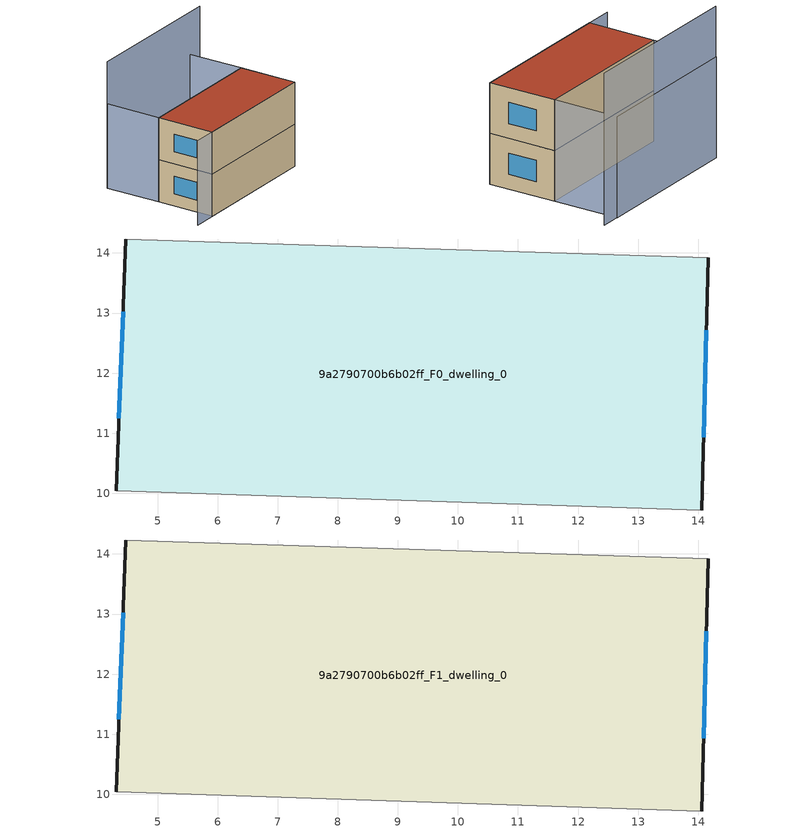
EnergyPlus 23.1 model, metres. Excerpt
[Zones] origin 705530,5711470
9a2790700b6b02ff_F0_dwelling_0
 floor ground (EU_floor_Construction): 14.17,13.92 14.06,9.72 4.31,10.04 4.47,14.23 z0
 wall outside (EU_wall_Construction): 14.06,9.72 14.17,13.92 / 4.47,14.23 4.31,10.04 z0:3
 wall adiabatic (EU_wall_Construction): 14.17,13.92 4.47,14.23 / 4.31,10.04 14.06,9.72 z0:3
 window (EU_Window_Construction): 14.09,10.94 14.14,12.71 / 4.43,13.02 4.36,11.25 z0.87:2.13
9a2790700b6b02ff_F1_dwelling_0
 floor to 9a2790700b6b02ff_F0_dwelling_0 (EU_floor_Construction): 14.17,13.92 14.06,9.72 4.31,10.04 4.47,14.23 z3
 wall outside (EU_wall_Construction): 14.06,9.72 14.17,13.92 / 4.47,14.23 4.31,10.04 z3:6
 wall adiabatic (EU_wall_Construction): 14.17,13.92 4.47,14.23 / 4.31,10.04 14.06,9.72 z3:6
 window (EU_Window_Construction): 14.09,10.94 14.14,12.71 / 4.43,13.02 4.36,11.25 z3.87:5.13
 roof outside (EU_roof_Construction): 14.06,9.72 14.17,13.92 4.47,14.23 4.31,10.04 z6
shading: 2.63,10.12 14.06,9.72 / 14.18,13.92 4.47,14.23 / 4.47,14.23 4.6,18.29 / 4.6,18.29 14.31,17.98 / 14.31,17.98 14.18,13.92 z0:6; 15.49,17.91 4.62,18.27 z0:9
[Building]
EU S2 Campaign: North Axis=0; Terrain=City; Solar Distribution=FullExterior
[Site:Location]
London: Latitude=51.5; Longitude=-0.5; Time Zone=0; Elevation=25
[SizingPeriod:WeatherFileDays]
AnnualSizingPeriod: Begin Month=1; Begin Day of Month=1; End Month=12; End Day of Month=31; Day of Week for Start Day=Monday; Use Weather File Daylight Saving Period=No; Use Weather File Rain and Snow Indicators=No
[MATERIAL]
EU_InternalMass_Material: Roughness=MediumRough; Thickness=0.1; Conductivity=1; Density=1800; Specific Heat=900; Thermal Absorptance=0.9; Solar Absorptance=0.7; Visible Absorptance=0.7
[MATERIAL:NOMASS] Roughness=MediumRough; Thermal Absorptance=0.9; Solar Absorptance=0.7; Visible Absorptance=0.7
Name | Thermal Resistance
EU_wall_NoMass | 0.724719
EU_roof_NoMass | 2.98947
EU_floor_NoMass | 2.39157
[WINDOWMATERIAL:SIMPLEGLAZINGSYSTEM]
EU_Window_SimpleGlazing: UFactor=2.63425; Solar Heat Gain Coefficient=0.76; Visible Transmittance=0.76
[CONSTRUCTION]
EU_wall_Construction: EU_wall_NoMass
EU_roof_Construction: EU_roof_NoMass
EU_floor_Construction: EU_floor_NoMass
EU_Window_Construction: EU_Window_SimpleGlazing
EU_InternalMass_Construction: EU_InternalMass_Material
[ZONE] Type=1; Multiplier=1; Ceiling Height=autocalculate; Floor Area=autocalculate; Part of Total Floor Area=Yes
Name | Volume
9a2790700b6b02ff_F0_dwelling_0 | 122.575
9a2790700b6b02ff_F1_dwelling_0 | 122.574
[INTERNALMASS] Construction=EU_InternalMass_Construction; Surface Area=40.8584
Name | Zone or ZoneList
9a2790700b6b02ff_F0_dwelling_0_EU_InternalMass | 9a2790700b6b02ff_F0_dwelling_0
9a2790700b6b02ff_F1_dwelling_0_EU_InternalMass | 9a2790700b6b02ff_F1_dwelling_0
[OTHEREQUIPMENT] Fuel Type=Electricity; Design Level Calculation Method=Watts/Area; Power per Zone Floor Area=1; Fraction Latent=0; Fraction Radiant=0; Fraction Lost=0; Carbon Dioxide Generation Rate=0; EndUse Subcategory=EU_Step8_InternalGains
Name | Zone or ZoneList or Space or SpaceList | Schedule
EU_Step8_InternalGain_9a2790700b6b02ff_F0_dwelling_0_f000 | 9a2790700b6b02ff_F0_dwelling_0 | EU_Step8_GainSchedule_9a2790700b6b02ff_F0_dwelling_0_f000
EU_Step8_InternalGain_9a2790700b6b02ff_F1_dwelling_0_f000 | 9a2790700b6b02ff_F1_dwelling_0 | EU_Step8_GainSchedule_9a2790700b6b02ff_F1_dwelling_0_f000
[ZONEVENTILATION:DESIGNFLOWRATE] Schedule=EU_AlwaysOn; Design Flow Rate Calculation Method=AirChanges/Hour; Air Changes per Hour=0.418135; Ventilation Type=Natural; Fan Pressure Rise=0; Fan Total Efficiency=1; Constant Term Coefficient=1; Temperature Term Coefficient=0; Velocity Term Coefficient=0; Velocity Squared Term Coefficient=0; Minimum Indoor Temperature=-100; Maximum Indoor Temperature=100; Delta Temperature=-100; Minimum Outdoor Temperature=-100; Maximum Outdoor Temperature=100; Maximum Wind Speed=40
Name | Zone or ZoneList or Space or SpaceList
EU_ConstantAir_9a2790700b6b02ff_F0_dwelling_0 | 9a2790700b6b02ff_F0_dwelling_0
EU_ConstantAir_9a2790700b6b02ff_F1_dwelling_0 | 9a2790700b6b02ff_F1_dwelling_0
[HVACTEMPLATE:THERMOSTAT] Constant Heating Setpoint=20; Constant Cooling Setpoint=50
EU_HeatOnly_9a2790700b6b02ff_F0_dwelling_0; EU_HeatOnly_9a2790700b6b02ff_F1_dwelling_0
[HVACTEMPLATE:ZONE:IDEALLOADSAIRSYSTEM] System Availability Schedule=EU_AlwaysOn; Maximum Heating Supply Air Temperature=50; Minimum Cooling Supply Air Temperature=13; Maximum Heating Supply Air Humidity Ratio=0.0156; Minimum Cooling Supply Air Humidity Ratio=0.0077; Heating Limit=NoLimit; Cooling Limit=NoLimit; Heating Availability Schedule=EU_AlwaysOn; Cooling Availability Schedule=EU_CoolingOff; Dehumidification Control Type=ConstantSensibleHeatRatio; Cooling Sensible Heat Ratio=0.7; Dehumidification Setpoint=60; Humidification Control Type=None; Humidification Setpoint=30; Outdoor Air Method=None; Outdoor Air Flow Rate per Person=0.00944; Outdoor Air Flow Rate per Zone Floor Area=0; Outdoor Air Flow Rate per Zone=0; Demand Controlled Ventilation Type=None; Outdoor Air Economizer Type=NoEconomizer; Heat Recovery Type=None; Sensible Heat Recovery Effectiveness=0.7; Latent Heat Recovery Effectiveness=0.65
Name | Template Thermostat
9a2790700b6b02ff_F0_dwelling_0 | EU_HeatOnly_9a2790700b6b02ff_F0_dwelling_0
9a2790700b6b02ff_F1_dwelling_0 | EU_HeatOnly_9a2790700b6b02ff_F1_dwelling_0
[SIZING:ZONE] Zone Cooling Design Supply Air Temperature Input Method=SupplyAirTemperature; Zone Cooling Design Supply Air Temperature=13; Zone Heating Design Supply Air Temperature Input Method=SupplyAirTemperature; Zone Heating Design Supply Air Temperature=50; Zone Cooling Design Supply Air Humidity Ratio=0.008; Zone Heating Design Supply Air Humidity Ratio=0.008; Cooling Design Air Flow Method=DesignDay; Cooling Design Air Flow Rate=0; Cooling Minimum Air Flow per Zone Floor Area=0.000762; Cooling Minimum Air Flow=0; Cooling Minimum Air Flow Fraction=0.2; Heating Design Air Flow Method=DesignDay; Heating Design Air Flow Rate=0; Heating Maximum Air Flow per Zone Floor Area=0.002032; Heating Maximum Air Flow=0.141576; Heating Maximum Air Flow Fraction=0.3; Account for Dedicated Outdoor Air System=No; Dedicated Outdoor Air System Control Strategy=NeutralSupplyAir; Dedicated Outdoor Air Low Setpoint Temperature for Design=autosize; Dedicated Outdoor Air High Setpoint Temperature for Design=autosize; Zone Load Sizing Method=Sensible Load Only No Latent Load; Zone Latent Cooling Design Supply Air Humidity Ratio Input Method=HumidityRatioDifference; Zone Cooling Design Supply Air Humidity Ratio Difference=0.005; Zone Latent Heating Design Supply Air Humidity Ratio Input Method=HumidityRatioDifference; Zone Humidification Design Supply Air Humidity Ratio Difference=0.005
9a2790700b6b02ff_F0_dwelling_0; 9a2790700b6b02ff_F1_dwelling_0
[SCHEDULE:CONSTANT]
Name | Hourly Value
EU_AlwaysOn | 1
EU_CoolingOff | 0
[SCHEDULE:FILE] Column Number=1; Rows to Skip at Top=0; Number of Hours of Data=8760; Column Separator=Comma; Interpolate to Timestep=No; Minutes per Item=60; Adjust Schedule for Daylight Savings=Yes
Name | File
EU_Step8_GainSchedule_9a2790700b6b02ff_F0_dwelling_0_f000 | ../../schedules/9a2790700b6b02ff/9a2790700b6b02ff_F0_dwelling_0_f000_gain.csv
EU_Step8_GainSchedule_9a2790700b6b02ff_F1_dwelling_0_f000 | ../../schedules/9a2790700b6b02ff/9a2790700b6b02ff_F1_dwelling_0_f000_gain.csv
